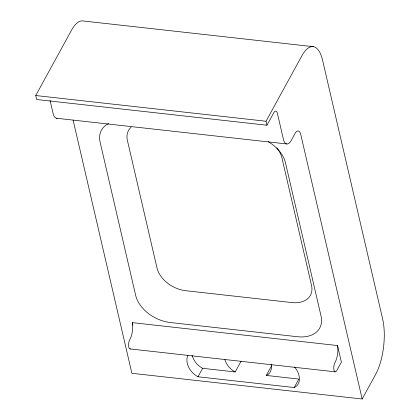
<?xml version="1.0" encoding="UTF-8"?>
<svg xmlns="http://www.w3.org/2000/svg" width="420" height="420" viewBox="0 0 420 420"><rect width="100%" height="100%" fill="white"/><g stroke="black" fill="none" stroke-linecap="round" stroke-linejoin="round"><path stroke-width="0.63" d="M187.877 355.252C184.469 363.51 190.659 372.96 197.983 376.787L294.221 387.534C302.384 383.922 299.681 372.262 294.525 367.08M73.091 120.057L131.88 373.286L362.166 399L300.562 133.655A11.608 4.421 -83.6 0 0 295.533 132.578L290.556 141.619A15.461 5.885 -83.6 0 1 283.61 140.138L277.221 112.66A6.967 2.651 -83.6 0 0 274.202 112.014L266.952 125.228L36.666 99.514L35.742 95.534L71.505 30.219A39.401 14.999 -83.6 0 1 83.365 21L313.651 46.715M266.952 125.228L266.028 121.249L301.786 55.934A39.401 14.999 -83.6 0 1 322.618 60.38L382.657 319.074A39.401 14.999 -83.6 0 1 375.68 374.32L362.166 399M197.983 376.787L202.619 368.324L235.19 371.963L241.059 361.237M294.221 387.534L298.856 379.071L266.285 375.433L271.541 365.836M266.285 375.433C270.753 373.9 272.202 368.387 271.215 364.151M35.742 95.534L266.028 121.249M56.411 118.235L286.692 143.95M130.52 348.852A5.255 2 -83.6 0 1 128.614 345.954A5.255 2 -83.6 0 1 129.722 339.733A12.358 4.704 -83.6 0 0 132.352 322.649L337.533 345.56L341.387 362.14L336.751 370.603A5.255 2 -83.6 0 1 333.974 370.01A5.255 2 -83.6 0 1 334.903 362.644A12.358 4.704 -83.6 0 0 337.533 345.56M129.99 348.92L335.171 371.831M235.19 371.963C230.297 369.443 226.448 364.822 224.837 359.562M202.619 368.324C197.51 365.71 193.625 360.812 192.05 355.31M132.352 322.649L132.925 325.112M50.054 100.364L53.324 114.424A15.461 5.885 -83.6 0 0 57.041 118.283M268.264 141.697A31.521 21.378 28.7 0 1 285.49 162.839L321.058 316.097A31.521 21.378 28.7 0 1 297.633 336.74L170.179 322.507A31.521 21.378 28.7 0 1 135.671 295.397L100.107 142.139A31.521 21.378 28.7 0 1 108.649 123.585M276.759 147.845A26.266 17.813 28.7 0 1 281.888 157.668L311.524 285.38A26.266 17.813 28.7 0 1 292.005 302.584L185.797 290.724A26.266 17.813 28.7 0 1 157.038 268.128L127.397 140.416A26.266 17.813 28.7 0 1 131.203 127.134"/></g></svg>
